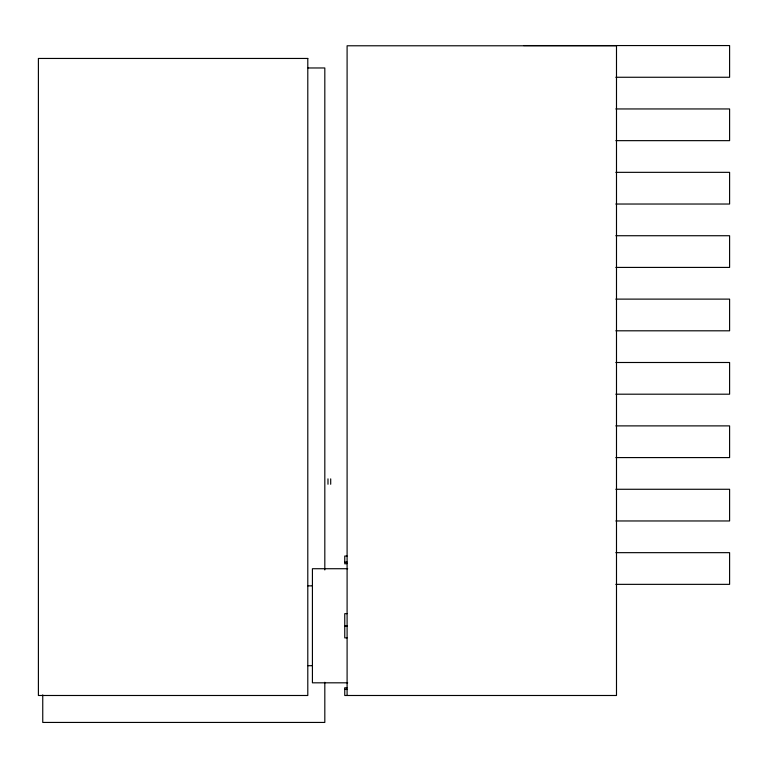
<?xml version="1.0" encoding="UTF-8"?>
<svg xmlns="http://www.w3.org/2000/svg" width="768" height="768" viewBox="0 0 768 768"><rect width="100%" height="100%" fill="white"/><g stroke="black" fill="none" stroke-linecap="round" stroke-linejoin="round"><path stroke-width="1.15" d="M344.755 562.234L347.021 562.032M347.021 563.616L344.755 563.818L344.755 556.042L347.021 556.042M523.594 45.562L729.6 45.562L729.6 77.261L615.821 77.261M308.083 67.968L324.816 67.968L324.816 569.942M615.821 108.95L729.6 108.95L729.6 140.65L615.821 140.65M615.821 172.339L729.6 172.339L729.6 204.029L615.821 204.029M615.821 235.728L729.6 235.728L729.6 267.418L615.821 267.418M615.821 299.117L729.6 299.117L729.6 330.806L615.821 330.806M615.821 362.496L729.6 362.496L729.6 394.195L615.821 394.195M615.821 425.885L729.6 425.885L729.6 457.584L615.821 457.584M615.821 489.274L729.6 489.274L729.6 520.963L615.821 520.963M615.821 552.662L729.6 552.662L729.6 584.352L615.821 584.352M347.693 568.723L312.422 568.723L312.422 682.819L347.693 682.819M307.91 585.85L312.422 585.85M347.021 613.661L344.755 613.661L344.755 637.882L347.021 637.882M344.755 625.766L347.021 625.766M344.755 626.4L347.021 626.4M307.91 665.693L312.422 665.693M347.021 687.926L344.755 687.725L344.755 695.491L616.493 695.491L616.493 45.782L347.098 45.782L347.098 695.491M344.755 689.309L347.021 689.51M330.701 478.867L330.701 484.262M327.984 478.867L327.984 484.262M324.816 682.272L324.816 722.438L42.749 722.438L42.749 694.867M307.795 58.454L38.4 58.454L38.4 695.491L307.795 695.491L307.795 58.454"/></g></svg>
